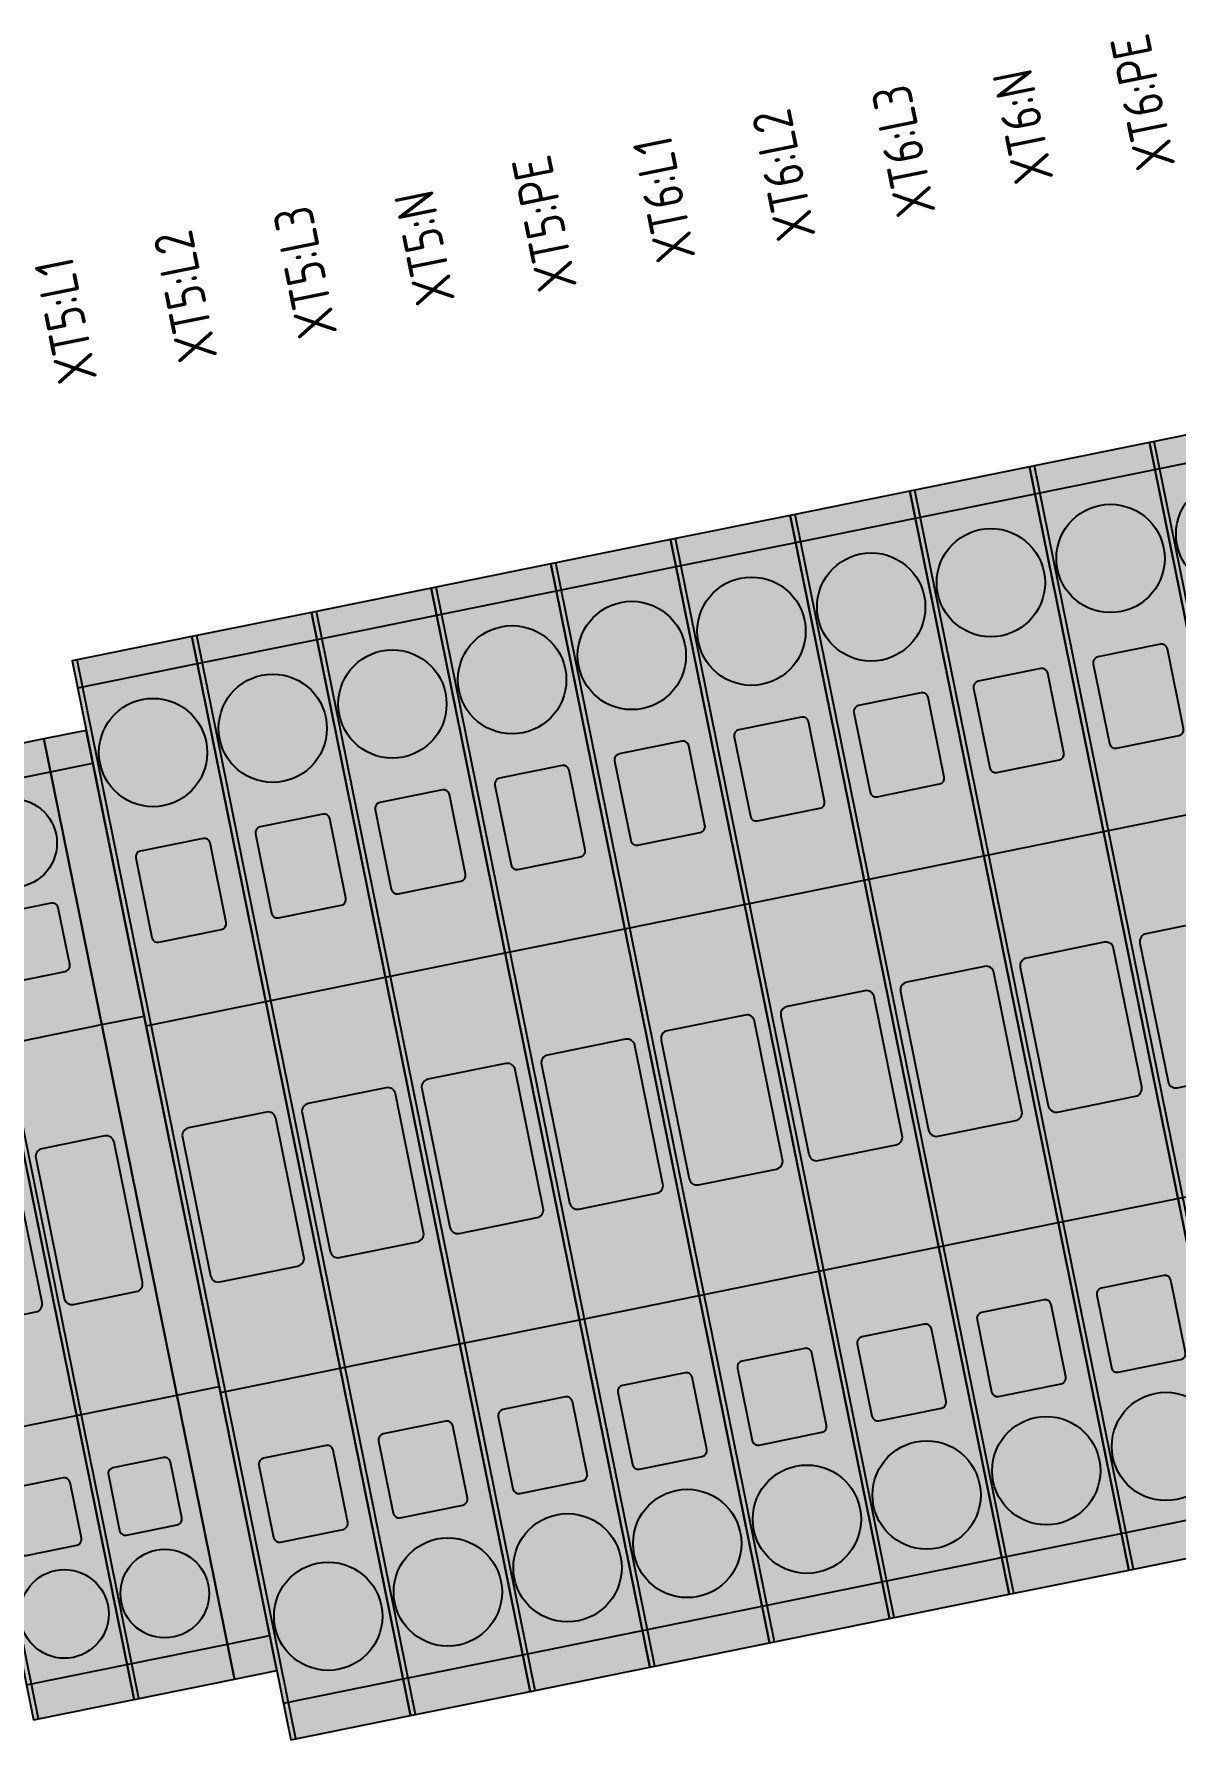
# Model space of a CAD drawing. Header units: millimetres. Extents: x -143 to 904, y -11 to 956.
# Drawn here: x 131.2 to 203.6, y 77.9 to 186.2 of the extents above; entities that cross this region are included whole.
import ezdxf
from ezdxf.enums import TextEntityAlignment as Align

# ---------------------------------------------------------------- set-up
doc = ezdxf.new("R2010")
doc.units = ezdxf.units.MM
doc.layers.add('CP_DEVICES', color=7, linetype='Continuous')
doc.layers.add('CP_TEXT', color=7, linetype='Continuous')
doc.styles.add('CP_GOST', font='GOST2304A_0.ttf')

# ---------------------------------------------------------------- blocks, each defined once
blk = doc.blocks.new('VPR-2.5-BU')
at = {"true_color": 0x22609a}
blk.add_hatch(color=144, dxfattribs=at).paths.add_polyline_path([(0, -24.35), (5.2, -24.35), (5.2, 24.35), (0, 24.35)])
at = {"true_color": 0x1e5487}
for points in [[(0, 22.65), (5.2, 22.65), (5.2, 24.35), (0, 24.35)], [(0, -24.35), (5.2, -24.35), (5.2, -22.55), (0, -22.55)]]:
    blk.add_hatch(color=146, dxfattribs=at).paths.add_polyline_path(points)
at = {"true_color": 0x2870b4}
for points in [[(0, 9.55), (5.2, 9.55), (5.2, 22.65), (0, 22.65)], [(0, -22.55), (5.2, -22.55), (5.2, -9.65), (0, -9.65)]]:
    blk.add_hatch(color=155, dxfattribs=at).paths.add_polyline_path(points)
at = {"true_color": 0x1d5285}
h = blk.add_hatch(color=146, dxfattribs=at)
edge = h.paths.add_edge_path()
edge.add_arc((2.6, 19.483), 2.25, 0, 360)
at = {"true_color": 0x143a5d}
h = blk.add_hatch(color=159, dxfattribs=at)
edge = h.paths.add_edge_path()
edge.add_arc((2.6, 19.168), 1.665, 0, 360)
at = {"true_color": 0x0c2136}
h = blk.add_hatch(color=158, dxfattribs=at)
edge = h.paths.add_edge_path()
edge.add_arc((2.6, 18.898), 0.945, 0, 360)
at = {"true_color": 0xe46f30}
for points in [[(1.288, 12.563), (3.912, 12.563, 0.41421356), (4.212, 12.863), (4.212, 15.8, 0.41421356), (3.912, 16.1), (1.288, 16.1, 0.41421356), (0.988, 15.8), (0.988, 12.863, 0.41421356)], [(1.288, -16.1), (3.912, -16.1, 0.41421356), (4.212, -15.8), (4.212, -12.917, 0.41421356), (3.912, -12.617), (1.288, -12.617, 0.41421356), (0.988, -12.917), (0.988, -15.8, 0.41421356)]]:
    blk.add_hatch(color=32, dxfattribs=at).paths.add_polyline_path(points)
at = {"true_color": 0x723718}
for points in [[(0.988, 13.65947), (4.212, 14.57909), (4.212, 15.00353), (0.988, 14.08391)], [(0.988, -15.02027), (4.212, -14.11469), (4.212, -13.69673), (0.988, -14.60231)]]:
    blk.add_hatch(color=36, dxfattribs=at).paths.add_polyline_path(points)
at = {"true_color": 0x102f4b}
for points in [[(2.349, 10.441), (2.851, 10.441, 0.41421356), (3.4, 10.99), (3.4, 10.992, 0.41421356), (2.851, 11.541), (2.349, 11.541, 0.41421356), (1.8, 10.992), (1.8, 10.99, 0.41421356)], [(2.349, -11.619), (2.851, -11.619, 0.41421356), (3.4, -11.07), (3.4, -11.068, 0.41421356), (2.851, -10.519), (2.349, -10.519, 0.41421356), (1.8, -11.068), (1.8, -11.07, 0.41421356)]]:
    blk.add_hatch(color=158, dxfattribs=at).paths.add_polyline_path(points)
at = {"true_color": 0x343437}
for points in [[(1.3, 6.35), (3.9, 6.35), (3.9, 8.55), (1.3, 8.55)], [(1.3, -8.65), (3.9, -8.65), (3.9, -6.45), (1.3, -6.45)]]:
    blk.add_hatch(color=250, dxfattribs=at).paths.add_polyline_path(points)
at = {"true_color": 0x2b78c2}
blk.add_hatch(color=152, dxfattribs=at).paths.add_polyline_path([(0.972, -4.082), (4.228, -4.082, 0.41421356), (4.628, -3.682), (4.628, 3.582, 0.41421356), (4.228, 3.982), (0.972, 3.982, 0.41421356), (0.572, 3.582), (0.572, -3.682, 0.41421356)])
at = {"true_color": 0x1d5285}
h = blk.add_hatch(color=146, dxfattribs=at)
edge = h.paths.add_edge_path()
edge.add_arc((2.6, -19.397), 2.25, 0, 360)
at = {"true_color": 0x143a5d}
h = blk.add_hatch(color=159, dxfattribs=at)
edge = h.paths.add_edge_path()
edge.add_arc((2.6, -19.082), 1.665, 0, 360)
at = {"true_color": 0x0c2136}
h = blk.add_hatch(color=158, dxfattribs=at)
edge = h.paths.add_edge_path()
edge.add_arc((2.6, -18.812), 0.945, 0, 360)
at = {"color": 152, "true_color": 0x2c7dc9}
blk.add_line((0.25, -24.35), (0.25, 24.35), dxfattribs=at)
at = {"color": 156, "true_color": 0x18436c}
for p, q in [((0, 22.65), (5.2, 22.65)), ((0, 9.55), (5.2, 9.55)), ((0, -9.65), (5.2, -9.65)), ((0, -22.55), (5.2, -22.55))]:
    blk.add_line(p, q, dxfattribs=at)
blk.add_lwpolyline([(0, -24.35), (5.2, -24.35), (5.2, 24.35), (0, 24.35)], close=True)
at = {"color": 34, "true_color": 0x8d441d}
for points in [[(1.288, 12.563), (3.912, 12.563, 0.41421356), (4.212, 12.863), (4.212, 15.8, 0.41421356), (3.912, 16.1), (1.288, 16.1, 0.41421356), (0.988, 15.8), (0.988, 12.863, 0.41421356)], [(1.288, -16.1), (3.912, -16.1, 0.41421356), (4.212, -15.8), (4.212, -12.917, 0.41421356), (3.912, -12.617), (1.288, -12.617, 0.41421356), (0.988, -12.917), (0.988, -15.8, 0.41421356)]]:
    blk.add_lwpolyline(points, format="xyb", close=True, dxfattribs=at)
at = {"color": 156, "true_color": 0x18436c}
blk.add_lwpolyline([(0.972, -4.082), (4.228, -4.082, 0.41421356), (4.628, -3.682), (4.628, 3.582, 0.41421356), (4.228, 3.982), (0.972, 3.982, 0.41421356), (0.572, 3.582), (0.572, -3.682, 0.41421356)], format="xyb", close=True, dxfattribs=at)
at = {"color": 159, "true_color": 0x163d63}
for centre in [(2.6, 19.483), (2.6, -19.397)]:
    blk.add_circle(centre, 2.25, dxfattribs=at)
blk = doc.blocks.new('VPR-2.5-PE-YG')
at = {"true_color": 0x438b60}
blk.add_hatch(color=117, dxfattribs=at).paths.add_polyline_path([(0, -24.35), (5.2, -24.35), (5.2, 24.35), (0, 24.35)])
at = {"true_color": 0x3a7954}
for points in [[(0, 22.65), (5.2, 22.65), (5.2, 24.35), (0, 24.35)], [(0, -24.35), (5.2, -24.35), (5.2, -22.55), (0, -22.55)]]:
    blk.add_hatch(color=107, dxfattribs=at).paths.add_polyline_path(points)
at = {"true_color": 0xc4c45c}
for points in [[(0, 23.397), (5.2, 23.992), (5.2, 24.162), (0, 23.567)], [(0, 22.051), (5.2, 22.088), (5.2, 22.253), (0, 22.217)], [(0, 20.887), (5.2, 19.758), (5.2, 20.155), (0, 21.284)], [(0, 19.227), (5.2, 18.377), (5.2, 18.568), (0, 19.418)], [(0, 18.502), (5.2, 18.747), (5.2, 18.9), (0, 18.655)], [(0, 17.446), (5.2, 16.867), (5.2, 17.045), (0, 17.624)], [(0, 16.595), (5.2, 16.837), (5.2, 17.073), (0, 16.831)], [(0, 15.267), (5.2, 14.09), (5.2, 14.314), (0, 15.49)], [(0, 13.49), (5.2, 13.31), (5.2, 13.681), (0, 13.861)], [(0, 11.822), (5.2, 11.745), (5.2, 12.066), (0, 12.142)], [(0, 10.01), (5.2, 9.448), (5.2, 9.988), (0, 10.549)], [(0, 8.465), (5.2, 8.646), (5.2, 8.927), (0, 8.747)], [(0, 6.634), (5.2, 7.249), (5.2, 7.737), (0, 7.123)], [(0, 5.239), (5.2, 6.181), (5.2, 6.477), (0, 5.535)], [(0, 2.905), (5.2, 2.938), (5.2, 3.48), (0, 3.448)], [(0, 1.587), (5.2, 1.076), (5.2, 1.372), (0, 1.883)], [(0, -0.338), (5.2, -0.204), (5.2, 0.201), (0, 0.066)], [(0, -1.804), (5.2, -1.588), (5.2, -1.099), (0, -1.315)], [(0, -2.85), (5.2, -3.849), (5.2, -3.677), (0, -2.677)], [(0, -4.567), (5.2, -4.36), (5.2, -3.939), (0, -4.146)], [(0, -6.108), (5.2, -5.864), (5.2, -5.502), (0, -5.746)], [(0, -7.922), (5.2, -6.903), (5.2, -6.535), (0, -7.554)], [(0, -9.475), (5.2, -9.255), (5.2, -8.843), (0, -9.062)], [(0, -10.463), (5.2, -9.754), (5.2, -9.601), (0, -10.31)], [(0, -12.206), (5.2, -11.782), (5.2, -11.525), (0, -11.949)], [(0, -13.779), (5.2, -12.953), (5.2, -12.55), (0, -13.375)], [(0, -15.598), (5.2, -14.84), (5.2, -14.295), (0, -15.053)], [(0, -16.624), (5.2, -16.612), (5.2, -16.42), (0, -16.433)], [(0, -18.096), (5.2, -16.979), (5.2, -16.559), (0, -17.676)], [(0, -20.111), (5.2, -21.082), (5.2, -20.683), (0, -19.712)], [(0, -20.955), (5.2, -20.797), (5.2, -20.509), (0, -20.667)], [(0, -22.714), (5.2, -23.589), (5.2, -23.416), (0, -22.541)], [(0, -24.011), (5.2, -24.35), (5.2, -23.907), (0, -23.569)]]:
    blk.add_hatch(color=53, dxfattribs=at).paths.add_polyline_path(points)
at = {"true_color": 0x4ea270}
for points in [[(0, 9.55), (5.2, 9.55), (5.2, 22.65), (0, 22.65)], [(0, -22.55), (5.2, -22.55), (5.2, -9.65), (0, -9.65)]]:
    blk.add_hatch(color=115, dxfattribs=at).paths.add_polyline_path(points)
at = {"true_color": 0x397752}
h = blk.add_hatch(color=107, dxfattribs=at)
edge = h.paths.add_edge_path()
edge.add_arc((2.6, 19.483), 2.25, 0, 360)
at = {"true_color": 0x28543a}
h = blk.add_hatch(color=119, dxfattribs=at)
edge = h.paths.add_edge_path()
edge.add_arc((2.6, 19.168), 1.665, 0, 360)
at = {"true_color": 0x173021}
h = blk.add_hatch(color=99, dxfattribs=at)
edge = h.paths.add_edge_path()
edge.add_arc((2.6, 18.898), 0.945, 0, 360)
at = {"true_color": 0xe46f30}
for points in [[(1.288, 12.563), (3.912, 12.563, 0.414214), (4.212, 12.863), (4.212, 15.8, 0.414214), (3.912, 16.1), (1.288, 16.1, 0.414214), (0.988, 15.8), (0.988, 12.863, 0.414214)], [(1.288, -16.1), (3.912, -16.1, 0.414214), (4.212, -15.8), (4.212, -12.917, 0.414214), (3.912, -12.617), (1.288, -12.617, 0.414214), (0.988, -12.917), (0.988, -15.8, 0.414214)]]:
    blk.add_hatch(color=32, dxfattribs=at).paths.add_polyline_path(points)
at = {"true_color": 0x723718}
for points in [[(0.988, 13.659), (4.212, 14.579), (4.212, 15.004), (0.988, 14.084)], [(0.988, -15.02), (4.212, -14.115), (4.212, -13.697), (0.988, -14.602)]]:
    blk.add_hatch(color=36, dxfattribs=at).paths.add_polyline_path(points)
at = {"true_color": 0x20442f}
for points in [[(2.349, 10.441), (2.851, 10.441, 0.414214), (3.4, 10.99), (3.4, 10.992, 0.414214), (2.851, 11.541), (2.349, 11.541, 0.414214), (1.8, 10.992), (1.8, 10.99, 0.414214)], [(2.349, -11.619), (2.851, -11.619, 0.414214), (3.4, -11.07), (3.4, -11.068, 0.414214), (2.851, -10.519), (2.349, -10.519, 0.414214), (1.8, -11.068), (1.8, -11.07, 0.414214)]]:
    blk.add_hatch(color=109, dxfattribs=at).paths.add_polyline_path(points)
at = {"true_color": 0x343437}
for points in [[(1.3, 6.35), (3.9, 6.35), (3.9, 8.55), (1.3, 8.55)], [(1.3, -8.65), (3.9, -8.65), (3.9, -6.45), (1.3, -6.45)]]:
    blk.add_hatch(color=250, dxfattribs=at).paths.add_polyline_path(points)
at = {"true_color": 0x4a996a}
blk.add_hatch(color=115, dxfattribs=at).paths.add_polyline_path([(0.972, -4.082), (4.228, -4.082, 0.414214), (4.628, -3.682), (4.628, 3.582, 0.414214), (4.228, 3.982), (0.972, 3.982, 0.414214), (0.572, 3.582), (0.572, -3.682, 0.414214)])
at = {"true_color": 0x397752}
h = blk.add_hatch(color=107, dxfattribs=at)
edge = h.paths.add_edge_path()
edge.add_arc((2.6, -19.397), 2.25, 0, 360)
at = {"true_color": 0x28543a}
h = blk.add_hatch(color=119, dxfattribs=at)
edge = h.paths.add_edge_path()
edge.add_arc((2.6, -19.082), 1.665, 0, 360)
at = {"true_color": 0x173021}
h = blk.add_hatch(color=99, dxfattribs=at)
edge = h.paths.add_edge_path()
edge.add_arc((2.6, -18.812), 0.945, 0, 360)
at = {"color": 103, "true_color": 0x57b57d}
blk.add_line((0.25, -24.35), (0.25, 24.35), dxfattribs=at)
at = {"color": 129, "true_color": 0x2e6143}
for p, q in [((0, 22.65), (5.2, 22.65)), ((0, 9.55), (5.2, 9.55)), ((0, -9.65), (5.2, -9.65)), ((0, -22.55), (5.2, -22.55))]:
    blk.add_line(p, q, dxfattribs=at)
blk.add_lwpolyline([(0, -24.35), (5.2, -24.35), (5.2, 24.35), (0, 24.35)], close=True)
at = {"color": 34, "true_color": 0x8d441d}
for points in [[(1.288, 12.563), (3.912, 12.563, 0.414214), (4.212, 12.863), (4.212, 15.8, 0.414214), (3.912, 16.1), (1.288, 16.1, 0.414214), (0.988, 15.8), (0.988, 12.863, 0.414214)], [(1.288, -16.1), (3.912, -16.1, 0.414214), (4.212, -15.8), (4.212, -12.917, 0.414214), (3.912, -12.617), (1.288, -12.617, 0.414214), (0.988, -12.917), (0.988, -15.8, 0.414214)]]:
    blk.add_lwpolyline(points, format="xyb", close=True, dxfattribs=at)
at = {"color": 129, "true_color": 0x2e6143}
blk.add_lwpolyline([(0.972, -4.082), (4.228, -4.082, 0.414214), (4.628, -3.682), (4.628, 3.582, 0.414214), (4.228, 3.982), (0.972, 3.982, 0.414214), (0.572, 3.582), (0.572, -3.682, 0.414214)], format="xyb", close=True, dxfattribs=at)
at = {"color": 119, "true_color": 0x2a593d}
for centre in [(2.6, 19.483), (2.6, -19.397)]:
    blk.add_circle(centre, 2.25, dxfattribs=at)
blk = doc.blocks.new('D-VPR-2.5')
at = {"true_color": 0xaba7a1}
blk.add_hatch(color=253, dxfattribs=at).paths.add_polyline_path([(0, -24.35), (2.2, -24.35), (2.2, 24.35), (0, 24.35)])
at = {"true_color": 0xb5b1aa}
for points in [[(0, 9.55), (2.2, 9.55), (2.2, 22.65), (0, 22.65)], [(0, -22.55), (2.2, -22.55), (2.2, -9.65), (0, -9.65)]]:
    blk.add_hatch(color=253, dxfattribs=at).paths.add_polyline_path(points)
at = {"color": 8, "true_color": 0x777470}
for p, q in [((0, 22.65), (2.2, 22.65)), ((0, 9.55), (2.2, 9.55)), ((0, -9.65), (2.2, -9.65)), ((0, -22.55), (2.2, -22.55))]:
    blk.add_line(p, q, dxfattribs=at)
blk.add_lwpolyline([(0, -24.35), (2.2, -24.35), (2.2, 24.35), (0, 24.35)], close=True)
blk = doc.blocks.new('VPR-4-GY')
at = {"true_color": 0x82817d}
blk.add_hatch(color=8, dxfattribs=at).paths.add_polyline_path([(0, -27.95), (6.2, -27.95), (6.2, 27.95), (0, 27.95)])
at = {"true_color": 0x72706d}
for points in [[(0, 26.55), (6.2, 26.55), (6.2, 27.95), (0, 27.95)], [(0, -27.95), (6.2, -27.95), (6.2, -26.05), (0, -26.05)]]:
    blk.add_hatch(color=8, dxfattribs=at).paths.add_polyline_path(points)
at = {"true_color": 0x989692}
for points in [[(0, 9.05), (6.2, 9.05), (6.2, 26.55), (0, 26.55)], [(0, -26.05), (6.2, -26.05), (6.2, -9.95), (0, -9.95)]]:
    blk.add_hatch(color=252, dxfattribs=at).paths.add_polyline_path(points)
at = {"true_color": 0x706f6c}
h = blk.add_hatch(color=8, dxfattribs=at)
edge = h.paths.add_edge_path()
edge.add_arc((3.1, 22.575), 2.75, 0, 360)
at = {"true_color": 0x4f4e4b}
h = blk.add_hatch(color=251, dxfattribs=at)
edge = h.paths.add_edge_path()
edge.add_arc((3.1, 22.19), 2.035, 0, 360)
at = {"true_color": 0x2d2d2b}
h = blk.add_hatch(color=250, dxfattribs=at)
edge = h.paths.add_edge_path()
edge.add_arc((3.1, 21.86), 1.155, 0, 360)
at = {"true_color": 0xe46f30}
for points in [[(1.478, 13.075), (4.722, 13.075, 0.41421356), (5.022, 13.375), (5.022, 17.5, 0.41421356), (4.722, 17.8), (1.478, 17.8, 0.41421356), (1.178, 17.5), (1.178, 13.375, 0.41421356)], [(1.478, -18), (4.722, -18, 0.41421356), (5.022, -17.7), (5.022, -13.953, 0.41421356), (4.722, -13.653), (1.478, -13.653, 0.41421356), (1.178, -13.953), (1.178, -17.7, 0.41421356)]]:
    blk.add_hatch(color=32, dxfattribs=at).paths.add_polyline_path(points)
at = {"true_color": 0x723718}
for points in [[(1.178, 14.53975), (5.022, 15.76825), (5.022, 16.33525), (1.178, 15.10675)], [(1.178, -16.65243), (5.022, -15.52221), (5.022, -15.00057), (1.178, -16.13079)]]:
    blk.add_hatch(color=36, dxfattribs=at).paths.add_polyline_path(points)
at = {"true_color": 0x3f3f3d}
for points in [[(2.849, 10.425), (3.351, 10.425, 0.41421356), (3.9, 10.974), (3.9, 10.976, 0.41421356), (3.351, 11.525), (2.849, 11.525, 0.41421356), (2.3, 10.976), (2.3, 10.974, 0.41421356)], [(2.849, -12.271), (3.351, -12.271, 0.41421356), (3.9, -11.722), (3.9, -11.72, 0.41421356), (3.351, -11.171), (2.849, -11.171, 0.41421356), (2.3, -11.72), (2.3, -11.722, 0.41421356)]]:
    blk.add_hatch(color=250, dxfattribs=at).paths.add_polyline_path(points)
at = {"true_color": 0x343437}
for points in [[(1.55, 5.85), (4.65, 5.85), (4.65, 8.05), (1.55, 8.05)], [(1.55, -8.95), (4.65, -8.95), (4.65, -6.75), (1.55, -6.75)]]:
    blk.add_hatch(color=250, dxfattribs=at).paths.add_polyline_path(points)
at = {"true_color": 0xa4a29d}
blk.add_hatch(color=253, dxfattribs=at).paths.add_polyline_path([(1.082, -4.44), (5.118, -4.44, 0.41421356), (5.518, -4.04), (5.518, 3.14, 0.41421356), (5.118, 3.54), (1.082, 3.54, 0.41421356), (0.682, 3.14), (0.682, -4.04, 0.41421356)])
at = {"true_color": 0x706f6c}
h = blk.add_hatch(color=8, dxfattribs=at)
edge = h.paths.add_edge_path()
edge.add_arc((3.1, -22.173), 2.75, 0, 360)
at = {"true_color": 0x4f4e4b}
h = blk.add_hatch(color=251, dxfattribs=at)
edge = h.paths.add_edge_path()
edge.add_arc((3.1, -21.788), 2.035, 0, 360)
at = {"true_color": 0x2d2d2b}
h = blk.add_hatch(color=250, dxfattribs=at)
edge = h.paths.add_edge_path()
edge.add_arc((3.1, -21.458), 1.155, 0, 360)
at = {"color": 253, "true_color": 0xaaa8a3}
blk.add_line((0.25, -27.95), (0.25, 27.95), dxfattribs=at)
at = {"color": 251, "true_color": 0x5b5a57}
for p, q in [((0, 26.55), (6.2, 26.55)), ((0, 9.05), (6.2, 9.05)), ((0, -9.95), (6.2, -9.95)), ((0, -26.05), (6.2, -26.05))]:
    blk.add_line(p, q, dxfattribs=at)
blk.add_lwpolyline([(0, -27.95), (6.2, -27.95), (6.2, 27.95), (0, 27.95)], close=True)
at = {"color": 34, "true_color": 0x8d441d}
for points in [[(1.478, 13.075), (4.722, 13.075, 0.41421356), (5.022, 13.375), (5.022, 17.5, 0.41421356), (4.722, 17.8), (1.478, 17.8, 0.41421356), (1.178, 17.5), (1.178, 13.375, 0.41421356)], [(1.478, -18), (4.722, -18, 0.41421356), (5.022, -17.7), (5.022, -13.953, 0.41421356), (4.722, -13.653), (1.478, -13.653, 0.41421356), (1.178, -13.953), (1.178, -17.7, 0.41421356)]]:
    blk.add_lwpolyline(points, format="xyb", close=True, dxfattribs=at)
at = {"color": 251, "true_color": 0x5b5a57}
blk.add_lwpolyline([(1.082, -4.44), (5.118, -4.44, 0.41421356), (5.518, -4.04), (5.518, 3.14, 0.41421356), (5.118, 3.54), (1.082, 3.54, 0.41421356), (0.682, 3.14), (0.682, -4.04, 0.41421356)], format="xyb", close=True, dxfattribs=at)
at = {"color": 251, "true_color": 0x535250}
for centre in [(3.1, 22.575), (3.1, -22.173)]:
    blk.add_circle(centre, 2.75, dxfattribs=at)
blk = doc.blocks.new('VPR-4-BU')
at = {"true_color": 0x22609a}
blk.add_hatch(color=144, dxfattribs=at).paths.add_polyline_path([(0, -27.95), (6.2, -27.95), (6.2, 27.95), (0, 27.95)])
at = {"true_color": 0x1e5487}
for points in [[(0, 26.55), (6.2, 26.55), (6.2, 27.95), (0, 27.95)], [(0, -27.95), (6.2, -27.95), (6.2, -26.05), (0, -26.05)]]:
    blk.add_hatch(color=146, dxfattribs=at).paths.add_polyline_path(points)
at = {"true_color": 0x2870b4}
for points in [[(0, 9.05), (6.2, 9.05), (6.2, 26.55), (0, 26.55)], [(0, -26.05), (6.2, -26.05), (6.2, -9.95), (0, -9.95)]]:
    blk.add_hatch(color=155, dxfattribs=at).paths.add_polyline_path(points)
at = {"true_color": 0x1d5285}
h = blk.add_hatch(color=146, dxfattribs=at)
edge = h.paths.add_edge_path()
edge.add_arc((3.1, 22.575), 2.75, 0, 360)
at = {"true_color": 0x143a5d}
h = blk.add_hatch(color=159, dxfattribs=at)
edge = h.paths.add_edge_path()
edge.add_arc((3.1, 22.19), 2.035, 0, 360)
at = {"true_color": 0x0c2136}
h = blk.add_hatch(color=158, dxfattribs=at)
edge = h.paths.add_edge_path()
edge.add_arc((3.1, 21.86), 1.155, 0, 360)
at = {"true_color": 0xe46f30}
for points in [[(1.478, 13.075), (4.722, 13.075, 0.41421356), (5.022, 13.375), (5.022, 17.5, 0.41421356), (4.722, 17.8), (1.478, 17.8, 0.41421356), (1.178, 17.5), (1.178, 13.375, 0.41421356)], [(1.478, -18), (4.722, -18, 0.41421356), (5.022, -17.7), (5.022, -13.953, 0.41421356), (4.722, -13.653), (1.478, -13.653, 0.41421356), (1.178, -13.953), (1.178, -17.7, 0.41421356)]]:
    blk.add_hatch(color=32, dxfattribs=at).paths.add_polyline_path(points)
at = {"true_color": 0x723718}
for points in [[(1.178, 14.53975), (5.022, 15.76825), (5.022, 16.33525), (1.178, 15.10675)], [(1.178, -16.65243), (5.022, -15.52221), (5.022, -15.00057), (1.178, -16.13079)]]:
    blk.add_hatch(color=36, dxfattribs=at).paths.add_polyline_path(points)
at = {"true_color": 0x102f4b}
for points in [[(2.849, 10.425), (3.351, 10.425, 0.41421356), (3.9, 10.974), (3.9, 10.976, 0.41421356), (3.351, 11.525), (2.849, 11.525, 0.41421356), (2.3, 10.976), (2.3, 10.974, 0.41421356)], [(2.849, -12.271), (3.351, -12.271, 0.41421356), (3.9, -11.722), (3.9, -11.72, 0.41421356), (3.351, -11.171), (2.849, -11.171, 0.41421356), (2.3, -11.72), (2.3, -11.722, 0.41421356)]]:
    blk.add_hatch(color=158, dxfattribs=at).paths.add_polyline_path(points)
at = {"true_color": 0x343437}
for points in [[(1.55, 5.85), (4.65, 5.85), (4.65, 8.05), (1.55, 8.05)], [(1.55, -8.95), (4.65, -8.95), (4.65, -6.75), (1.55, -6.75)]]:
    blk.add_hatch(color=250, dxfattribs=at).paths.add_polyline_path(points)
at = {"true_color": 0x2b78c2}
blk.add_hatch(color=152, dxfattribs=at).paths.add_polyline_path([(1.082, -4.44), (5.118, -4.44, 0.41421356), (5.518, -4.04), (5.518, 3.14, 0.41421356), (5.118, 3.54), (1.082, 3.54, 0.41421356), (0.682, 3.14), (0.682, -4.04, 0.41421356)])
at = {"true_color": 0x1d5285}
h = blk.add_hatch(color=146, dxfattribs=at)
edge = h.paths.add_edge_path()
edge.add_arc((3.1, -22.173), 2.75, 0, 360)
at = {"true_color": 0x143a5d}
h = blk.add_hatch(color=159, dxfattribs=at)
edge = h.paths.add_edge_path()
edge.add_arc((3.1, -21.788), 2.035, 0, 360)
at = {"true_color": 0x0c2136}
h = blk.add_hatch(color=158, dxfattribs=at)
edge = h.paths.add_edge_path()
edge.add_arc((3.1, -21.458), 1.155, 0, 360)
at = {"color": 152, "true_color": 0x2c7dc9}
blk.add_line((0.25, -27.95), (0.25, 27.95), dxfattribs=at)
at = {"color": 156, "true_color": 0x18436c}
for p, q in [((0, 26.55), (6.2, 26.55)), ((0, 9.05), (6.2, 9.05)), ((0, -9.95), (6.2, -9.95)), ((0, -26.05), (6.2, -26.05))]:
    blk.add_line(p, q, dxfattribs=at)
blk.add_lwpolyline([(0, -27.95), (6.2, -27.95), (6.2, 27.95), (0, 27.95)], close=True)
at = {"color": 34, "true_color": 0x8d441d}
for points in [[(1.478, 13.075), (4.722, 13.075, 0.41421356), (5.022, 13.375), (5.022, 17.5, 0.41421356), (4.722, 17.8), (1.478, 17.8, 0.41421356), (1.178, 17.5), (1.178, 13.375, 0.41421356)], [(1.478, -18), (4.722, -18, 0.41421356), (5.022, -17.7), (5.022, -13.953, 0.41421356), (4.722, -13.653), (1.478, -13.653, 0.41421356), (1.178, -13.953), (1.178, -17.7, 0.41421356)]]:
    blk.add_lwpolyline(points, format="xyb", close=True, dxfattribs=at)
at = {"color": 156, "true_color": 0x18436c}
blk.add_lwpolyline([(1.082, -4.44), (5.118, -4.44, 0.41421356), (5.518, -4.04), (5.518, 3.14, 0.41421356), (5.118, 3.54), (1.082, 3.54, 0.41421356), (0.682, 3.14), (0.682, -4.04, 0.41421356)], format="xyb", close=True, dxfattribs=at)
at = {"color": 159, "true_color": 0x163d63}
for centre in [(3.1, 22.575), (3.1, -22.173)]:
    blk.add_circle(centre, 2.75, dxfattribs=at)
blk = doc.blocks.new('VPR-4-PE-YG')
at = {"true_color": 0x438b60}
blk.add_hatch(color=117, dxfattribs=at).paths.add_polyline_path([(0, -27.95), (6.2, -27.95), (6.2, 27.95), (0, 27.95)])
at = {"true_color": 0x3a7954}
for points in [[(0, 26.55), (6.2, 26.55), (6.2, 27.95), (0, 27.95)], [(0, -27.95), (6.2, -27.95), (6.2, -26.05), (0, -26.05)]]:
    blk.add_hatch(color=107, dxfattribs=at).paths.add_polyline_path(points)
at = {"true_color": 0x4ea270}
for points in [[(0, 9.05), (6.2, 9.05), (6.2, 26.55), (0, 26.55)], [(0, -26.05), (6.2, -26.05), (6.2, -9.95), (0, -9.95)]]:
    blk.add_hatch(color=115, dxfattribs=at).paths.add_polyline_path(points)
at = {"true_color": 0xc4c45c}
for points in [[(0, 25.226), (6.2, 25.946), (6.2, 26.399), (0, 25.679)], [(0, 23.113), (6.2, 24.141), (6.2, 24.615), (0, 23.586)], [(0, 21.001), (6.2, 21.155), (6.2, 21.505), (0, 21.35)], [(0, 19.416), (6.2, 20.594), (6.2, 20.878), (0, 19.7)], [(0, 18.167), (6.2, 17.311), (6.2, 17.597), (0, 18.453)], [(0, 17.22), (6.2, 17.612), (6.2, 17.824), (0, 17.431)], [(0, 15.576), (6.2, 15.221), (6.2, 15.458), (0, 15.813)], [(0, 14.414), (6.2, 13.467), (6.2, 13.733), (0, 14.68)], [(0, 12.945), (6.2, 12.747), (6.2, 13.275), (0, 13.473)], [(0, 11.995), (6.2, 11.783), (6.2, 12.199), (0, 12.411)], [(0, 10.832), (6.2, 11.408), (6.2, 11.866), (0, 11.29)], [(0, 9.315), (6.2, 10.071), (6.2, 10.286), (0, 9.529)], [(0, 7.269), (6.2, 8.19), (6.2, 8.444), (0, 7.522)], [(0, 5.193), (6.2, 4.409), (6.2, 4.821), (0, 5.605)], [(0, 3.885), (6.2, 3.599), (6.2, 4.089), (0, 4.375)], [(0, 2.286), (6.2, 2.097), (6.2, 2.409), (0, 2.598)], [(0, 1.186), (6.2, 1.578), (6.2, 2.009), (0, 1.617)], [(0, -0.129), (6.2, 0.715), (6.2, 1.211), (0, 0.366)], [(0, -1.871), (6.2, -2.125), (6.2, -1.651), (0, -1.396)], [(0, -3.934), (6.2, -4.778), (6.2, -4.251), (0, -3.406)], [(0, -5.889), (6.2, -4.885), (6.2, -4.378), (0, -5.382)], [(0, -7.189), (6.2, -7.285), (6.2, -6.905), (0, -6.809)], [(0, -8.518), (6.2, -7.801), (6.2, -7.532), (0, -8.248)], [(0, -9.593), (6.2, -10.518), (6.2, -10.031), (0, -9.105)], [(0, -10.732), (6.2, -10.322), (6.2, -9.832), (0, -10.242)], [(0, -12.926), (6.2, -12.881), (6.2, -12.419), (0, -12.464)], [(0, -14.982), (6.2, -15.006), (6.2, -14.638), (0, -14.614)], [(0, -16), (6.2, -16.274), (6.2, -16.059), (0, -15.784)], [(0, -17.278), (6.2, -16.855), (6.2, -16.487), (0, -16.911)], [(0, -18.75), (6.2, -18.984), (6.2, -18.622), (0, -18.388)], [(0, -20.629), (6.2, -20.308), (6.2, -19.78), (0, -20.101)], [(0, -22.221), (6.2, -21.866), (6.2, -21.661), (0, -22.016)], [(0, -24.486), (6.2, -23.737), (6.2, -23.229), (0, -23.979)], [(0, -25.442), (6.2, -24.584), (6.2, -24.304), (0, -25.162)], [(0, -27.336), (6.2, -27.95), (6.2, -27.504), (0, -26.889)]]:
    blk.add_hatch(color=53, dxfattribs=at).paths.add_polyline_path(points)
at = {"true_color": 0x397752}
h = blk.add_hatch(color=107, dxfattribs=at)
edge = h.paths.add_edge_path()
edge.add_arc((3.1, 22.575), 2.75, 0, 360)
at = {"true_color": 0x28543a}
h = blk.add_hatch(color=119, dxfattribs=at)
edge = h.paths.add_edge_path()
edge.add_arc((3.1, 22.19), 2.035, 0, 360)
at = {"true_color": 0x173021}
h = blk.add_hatch(color=99, dxfattribs=at)
edge = h.paths.add_edge_path()
edge.add_arc((3.1, 21.86), 1.155, 0, 360)
at = {"true_color": 0xe46f30}
for points in [[(1.478, 13.075), (4.722, 13.075, 0.414214), (5.022, 13.375), (5.022, 17.5, 0.414214), (4.722, 17.8), (1.478, 17.8, 0.414214), (1.178, 17.5), (1.178, 13.375, 0.414214)], [(1.478, -18), (4.722, -18, 0.414214), (5.022, -17.7), (5.022, -13.953, 0.414214), (4.722, -13.653), (1.478, -13.653, 0.414214), (1.178, -13.953), (1.178, -17.7, 0.414214)]]:
    blk.add_hatch(color=32, dxfattribs=at).paths.add_polyline_path(points)
at = {"true_color": 0x723718}
for points in [[(1.178, 14.54), (5.022, 15.768), (5.022, 16.335), (1.178, 15.107)], [(1.178, -16.652), (5.022, -15.522), (5.022, -15.001), (1.178, -16.131)]]:
    blk.add_hatch(color=36, dxfattribs=at).paths.add_polyline_path(points)
at = {"true_color": 0x20442f}
for points in [[(2.849, 10.425), (3.351, 10.425, 0.414214), (3.9, 10.974), (3.9, 10.976, 0.414214), (3.351, 11.525), (2.849, 11.525, 0.414214), (2.3, 10.976), (2.3, 10.974, 0.414214)], [(2.849, -12.271), (3.351, -12.271, 0.414214), (3.9, -11.722), (3.9, -11.72, 0.414214), (3.351, -11.171), (2.849, -11.171, 0.414214), (2.3, -11.72), (2.3, -11.722, 0.414214)]]:
    blk.add_hatch(color=109, dxfattribs=at).paths.add_polyline_path(points)
at = {"true_color": 0x343437}
for points in [[(1.55, 5.85), (4.65, 5.85), (4.65, 8.05), (1.55, 8.05)], [(1.55, -8.95), (4.65, -8.95), (4.65, -6.75), (1.55, -6.75)]]:
    blk.add_hatch(color=250, dxfattribs=at).paths.add_polyline_path(points)
at = {"true_color": 0x4a996a}
blk.add_hatch(color=115, dxfattribs=at).paths.add_polyline_path([(1.082, -4.44), (5.118, -4.44, 0.414214), (5.518, -4.04), (5.518, 3.14, 0.414214), (5.118, 3.54), (1.082, 3.54, 0.414214), (0.682, 3.14), (0.682, -4.04, 0.414214)])
at = {"true_color": 0x397752}
h = blk.add_hatch(color=107, dxfattribs=at)
edge = h.paths.add_edge_path()
edge.add_arc((3.1, -22.173), 2.75, 0, 360)
at = {"true_color": 0x28543a}
h = blk.add_hatch(color=119, dxfattribs=at)
edge = h.paths.add_edge_path()
edge.add_arc((3.1, -21.788), 2.035, 0, 360)
at = {"true_color": 0x173021}
h = blk.add_hatch(color=99, dxfattribs=at)
edge = h.paths.add_edge_path()
edge.add_arc((3.1, -21.458), 1.155, 0, 360)
at = {"color": 103, "true_color": 0x57b57d}
blk.add_line((0.25, -27.95), (0.25, 27.95), dxfattribs=at)
at = {"color": 129, "true_color": 0x2e6143}
for p, q in [((0, 26.55), (6.2, 26.55)), ((0, 9.05), (6.2, 9.05)), ((0, -9.95), (6.2, -9.95)), ((0, -26.05), (6.2, -26.05))]:
    blk.add_line(p, q, dxfattribs=at)
blk.add_lwpolyline([(0, -27.95), (6.2, -27.95), (6.2, 27.95), (0, 27.95)], close=True)
at = {"color": 34, "true_color": 0x8d441d}
for points in [[(1.478, 13.075), (4.722, 13.075, 0.414214), (5.022, 13.375), (5.022, 17.5, 0.414214), (4.722, 17.8), (1.478, 17.8, 0.414214), (1.178, 17.5), (1.178, 13.375, 0.414214)], [(1.478, -18), (4.722, -18, 0.414214), (5.022, -17.7), (5.022, -13.953, 0.414214), (4.722, -13.653), (1.478, -13.653, 0.414214), (1.178, -13.953), (1.178, -17.7, 0.414214)]]:
    blk.add_lwpolyline(points, format="xyb", close=True, dxfattribs=at)
at = {"color": 129, "true_color": 0x2e6143}
blk.add_lwpolyline([(1.082, -4.44), (5.118, -4.44, 0.414214), (5.518, -4.04), (5.518, 3.14, 0.414214), (5.118, 3.54), (1.082, 3.54, 0.414214), (0.682, 3.14), (0.682, -4.04, 0.414214)], format="xyb", close=True, dxfattribs=at)
at = {"color": 119, "true_color": 0x2a593d}
for centre in [(3.1, 22.575), (3.1, -22.173)]:
    blk.add_circle(centre, 2.75, dxfattribs=at)
blk = doc.blocks.new('CP_LAYOUT_263958312')
at = {"layer": 'CP_DEVICES'}
for name, p in [('VPR-4-GY', (117, 51.5)), ('VPR-4-GY', (123.2, 51.5)), ('VPR-4-GY', (129.4, 51.5)), ('VPR-4-BU', (135.6, 51.5)), ('VPR-4-PE-YG', (141.8, 51.5)), ('VPR-4-GY', (148, 51.5)), ('VPR-4-GY', (154.2, 51.5)), ('VPR-4-GY', (160.4, 51.5)), ('VPR-4-BU', (166.6, 51.5)), ('VPR-4-PE-YG', (172.8, 51.5)), ('VPR-2.5-BU', (104.4, 51.5)), ('VPR-2.5-PE-YG', (109.6, 51.5)), ('D-VPR-2.5', (114.8, 51.5))]:
    blk.add_blockref(name, p, dxfattribs=at)
at = {"layer": 'CP_TEXT', "style": 'CP_GOST'}
for s, p in [('XT5:L2', (126.3, 96.45)), ('XT5:L3', (132.5, 96.45)), ('XT5:PE', (144.9, 96.45)), ('XT6:L2', (157.3, 96.45)), ('XT6:L3', (163.5, 96.45)), ('XT6:PE', (175.9, 96.45)), ('XT5:L1', (120.1, 96.45)), ('XT5:N', (138.7, 96.45)), ('XT6:L1', (151.1, 96.45)), ('XT6:N', (169.7, 96.45))]:
    blk.add_text(s, height=2, rotation=90, dxfattribs=at).set_placement(p, align=Align.MIDDLE_CENTER)

msp = doc.modelspace()

# ---------------------------------------------------------------- block references
at = {"layer": 'CP_DEVICES', "xscale": 1.25, "yscale": 1.25, "rotation": 11.45915590261646}
msp.add_blockref('CP_LAYOUT_263958312', (10, 20), dxfattribs=at)

doc.saveas('drawing.dxf')
